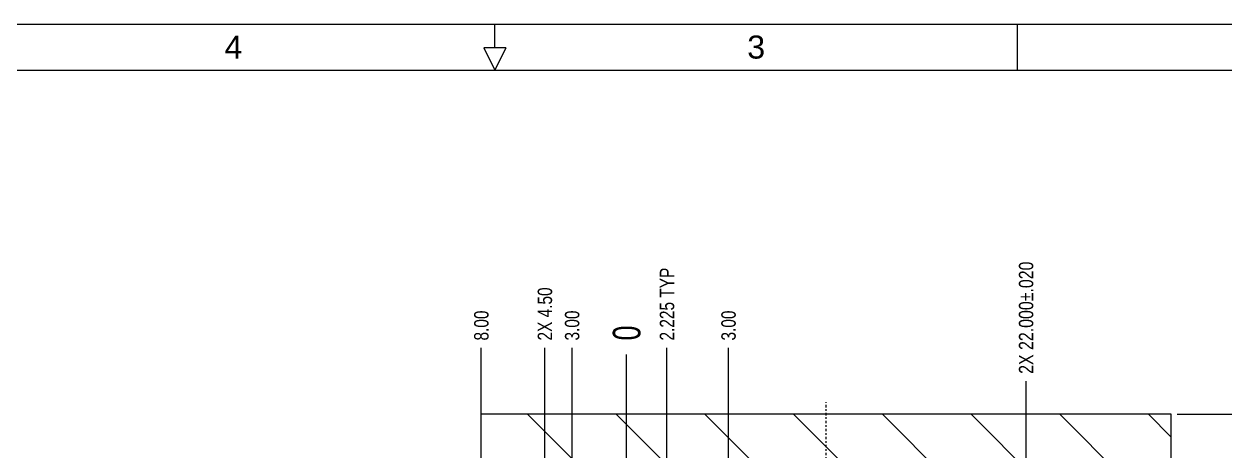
# Model space of a CAD drawing. Header units: inches. Extents: x 0 to 173, y 0 to 112.
# Drawn here: x 60.4 to 126.6, y 88.2 to 111.8 of the extents above; entities that cross this region are included whole.
import ezdxf
from ezdxf.enums import TextEntityAlignment as Align

# ---------------------------------------------------------------- set-up
doc = ezdxf.new("R2010")
doc.units = ezdxf.units.IN
doc.header["$LTSCALE"] = 0.374
doc.header["$MEASUREMENT"] = 0
doc.linetypes.add('CENTER', pattern=[0.6, 0.375, -0.075, 0.075, -0.075])
for name, color, linetype in [('TIU14065-00684-01_DXF_DIMENSION', 7, 'CONTINUOUS'), ('TIU14065-00684-01_DXF_FORMAT', 7, 'CONTINUOUS'), ('TIU14065-00684-01_FP_DXF_AXIS', 7, 'CONTINUOUS'), ('TIU14065-006DXF_CONTINUOUS_LINE', 7, 'CONTINUOUS')]:
    doc.layers.add(name, color=color, linetype=linetype)
doc.styles.get("Standard").update_dxf_attribs({"font": 'txt', "width": 0.8})
doc.styles.add('TEXTSTYLE_1', font='ARIAL.TTF')
doc.styles.add('TEXTSTYLE_3', font='txt', dxfattribs={"width": 0.8})

msp = doc.modelspace()

# ---------------------------------------------------------------- linework, layer by layer
at = {"layer": 'TIU14065-00684-01_DXF_DIMENSION', "color": 2, "linetype": 'Continuous'}
for p, q in [((85.616, 60.791), (85.616, 93.924)), ((89.116, 61.749), (89.116, 93.924)), ((90.616, 53.739), (90.616, 93.924)), ((95.841, 52.416), (95.841, 93.924)), ((99.229, 75.829), (99.229, 93.924)), ((93.616, 56.705), (93.616, 93.559)), ((115.616, 55.505), (115.616, 92.087)), ((123.933, 90.263), (131.03, 90.263))]:
    msp.add_line(p, q, dxfattribs=at)
at = {"layer": 'TIU14065-00684-01_DXF_FORMAT', "color": 7, "linetype": 'Continuous'}
for p, q in [((0, 111.76), (172.72, 111.76)), ((86.36, 110.451), (86.36, 111.76)), ((86.97, 110.439), (85.75, 110.439)), ((85.75, 110.439), (86.36, 109.22)), ((86.97, 110.439), (86.36, 109.22)), ((2.54, 109.22), (170.18, 109.22))]:
    msp.add_line(p, q, dxfattribs=at)
at = {"layer": 'TIU14065-00684-01_DXF_FORMAT', "color": 2, "linetype": 'Continuous'}
msp.add_line((115.147, 109.22), (115.147, 111.76), dxfattribs=at)
at = {"layer": 'TIU14065-00684-01_FP_DXF_AXIS', "color": 7, "linetype": 'CENTER'}
msp.add_line((104.616, 43.973), (104.616, 90.932), dxfattribs=at)
at = {"layer": 'TIU14065-006DXF_CONTINUOUS_LINE', "color": 7, "linetype": 'Continuous'}
for p, q in [((85.616, 60.473), (85.616, 90.263)), ((123.616, 90.263), (85.616, 90.263)), ((123.616, 60.473), (123.616, 90.263))]:
    msp.add_line(p, q, dxfattribs=at)
at = {"layer": 'TIU14065-006DXF_CONTINUOUS_LINE', "color": 2, "linetype": 'Continuous'}
for p, q in [((115.451, 62.973), (88.161, 90.263)), ((120.336, 62.973), (93.046, 90.263)), ((123.616, 64.579), (97.932, 90.263)), ((123.616, 69.464), (102.817, 90.263)), ((123.616, 74.349), (107.702, 90.263)), ((123.616, 79.235), (112.587, 90.263)), ((123.616, 84.12), (117.473, 90.263)), ((123.616, 89.005), (122.358, 90.263))]:
    msp.add_line(p, q, dxfattribs=at)

# ---------------------------------------------------------------- texts
at = {"layer": 'TIU14065-00684-01_DXF_DIMENSION', "color": 2, "linetype": 'Continuous'}
for s, height, width, p in [('2X 22.000%%p.020', 0.79375, 0.82619, (116.013, 92.484)), ('2.225 TYP', 0.7937, 0.8, (96.238, 94.321)), ('2X 4.50', 0.7937, 0.8, (89.513, 94.321)), ('8.00', 0.7937, 0.8, (86.013, 94.321)), ('3.00', 0.7937, 0.8, (91.013, 94.321)), ('3.00', 0.7937, 0.8, (99.626, 94.321))]:
    msp.add_text(s, height=height, rotation=90, dxfattribs=dict(at, width=width)).set_placement(p)
at = {"layer": 'TIU14065-00684-01_DXF_DIMENSION', "color": 2, "linetype": 'Continuous', "style": 'TEXTSTYLE_3', "width": 0.733333}
msp.add_text('0', height=1.524, rotation=90, dxfattribs=at).set_placement((94.378, 94.321))
at = {"layer": 'TIU14065-00684-01_DXF_FORMAT', "color": 7, "linetype": 'Continuous', "style": 'TEXTSTYLE_1'}
for s, p in [('4', (71.966, 109.855)), ('3', (100.752, 109.855))]:
    msp.add_text(s, height=1.27, dxfattribs=at).set_placement(p, align=Align.CENTER)

doc.saveas('drawing.dxf')
